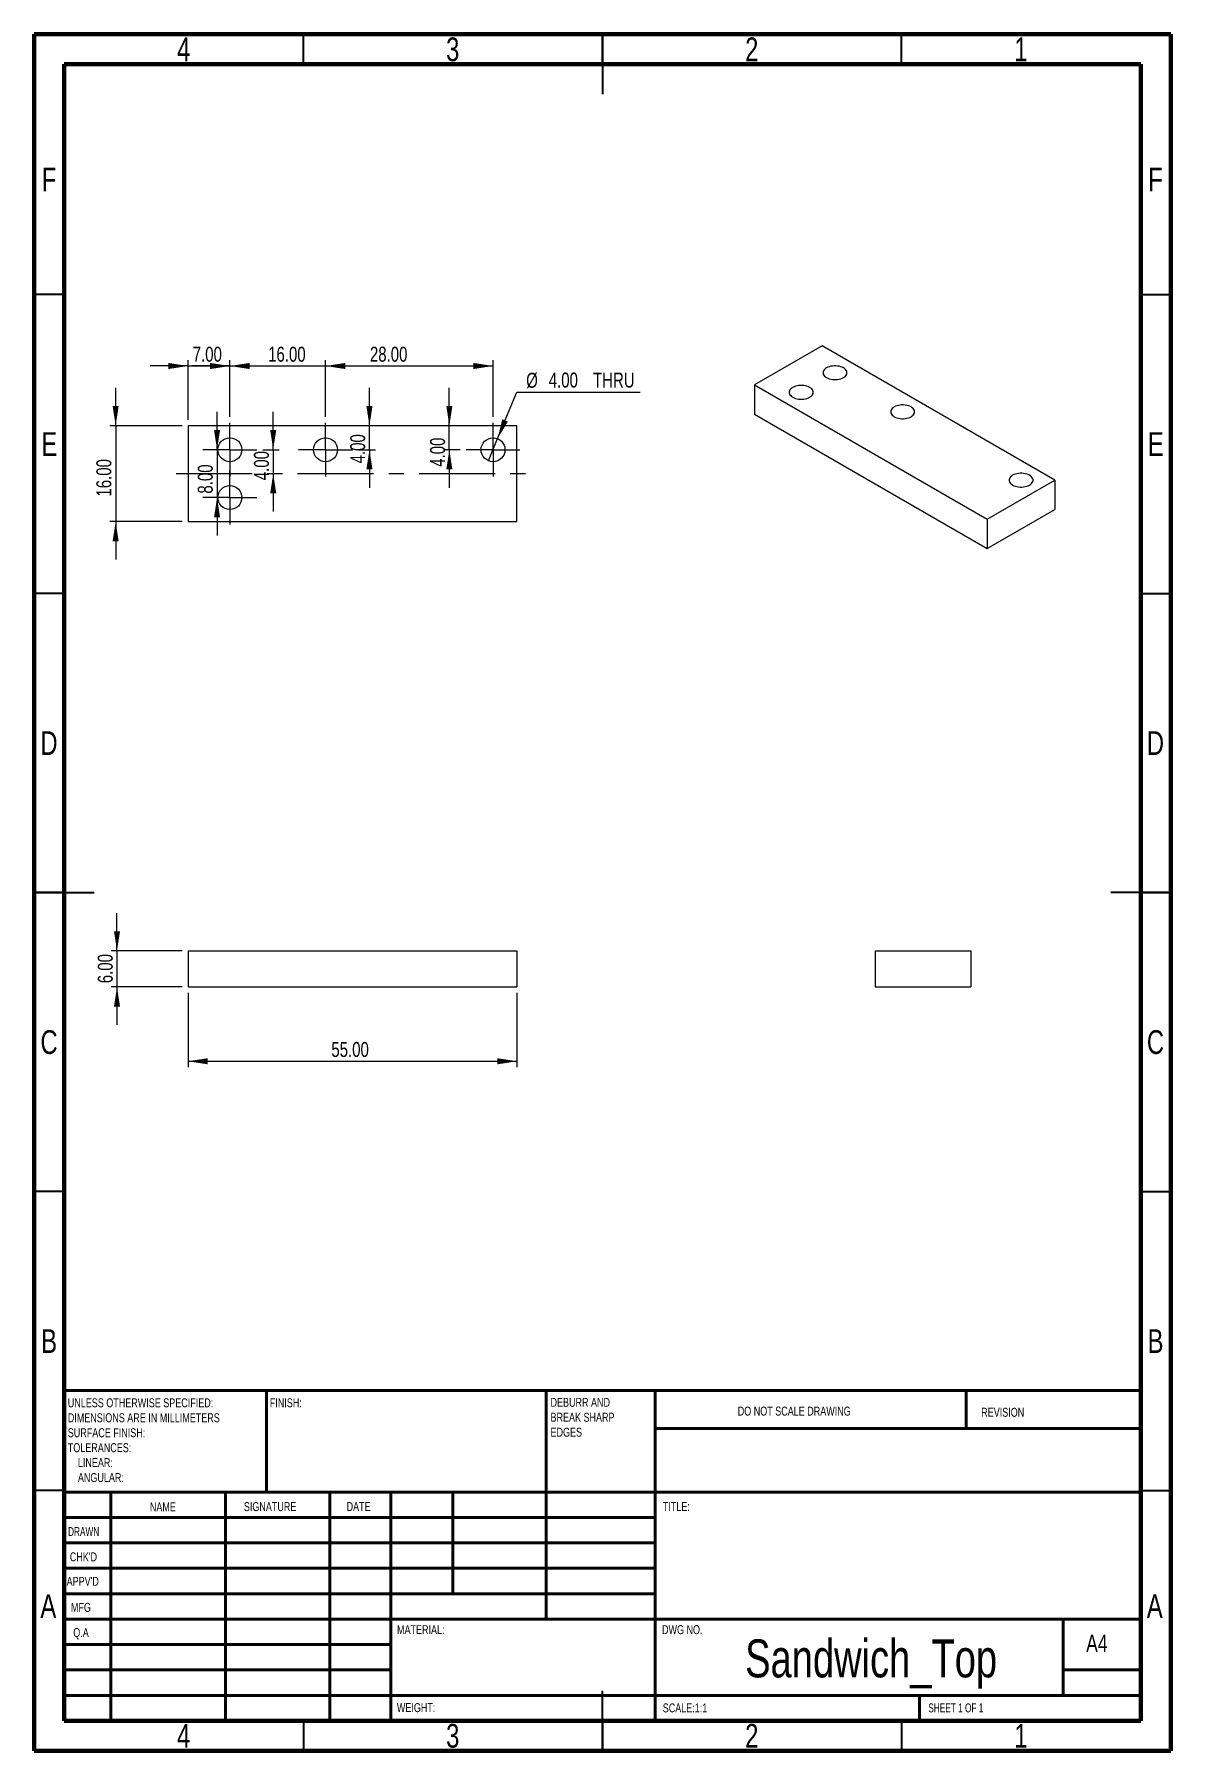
# Model space of a CAD drawing. Header units: millimetres. Extents: x 15 to 205, y 5 to 292.
import ezdxf

# ---------------------------------------------------------------- set-up
doc = ezdxf.new("R2010")
doc.units = ezdxf.units.MM
doc.linetypes.add('CENTERX2', pattern=[20.32, 12.7, -2.54, 2.54, -2.54])
doc.styles.add('SLDTEXTSTYLE0', font='TXT', dxfattribs={"width": 0.75})
doc.styles.add('SLDTEXTSTYLE1', font='TXT', dxfattribs={"width": 0.686449})
doc.styles.add('SLDTEXTSTYLE2', font='TXT', dxfattribs={"width": 0.6875})
doc.dimstyles.new('SLDDIMSTYLE0', dxfattribs={"dimtxt": 2.5, "dimasz": 3.302, "dimexe": 0, "dimexo": 0.0625, "dimtad": 1, "dimrnd": 1e-09, "dimzin": 4, "dimdsep": 46, "dimtxsty": 'SLDTEXTSTYLE0', "dimsah": 1, "dimcen": 0.09, "dimadec": 0, "dimazin": 1, "dimtfac": 1, "dimtmove": 0, "dimatfit": 0, "dimfxl": 0, "dimfrac": 2, "dimtolj": 1, "dimtzin": 12, "dimarcsym": 0})
doc.dimstyles.new('SLDDIMSTYLE1', dxfattribs={"dimtxt": 2.5, "dimasz": 3.302, "dimexe": 0, "dimexo": 0.0625, "dimtad": 1, "dimrnd": 1e-09, "dimzin": 4, "dimdsep": 46, "dimtxsty": 'SLDTEXTSTYLE0', "dimsah": 1, "dimcen": 0.09, "dimadec": 0, "dimazin": 1, "dimtfac": 1, "dimtofl": 0, "dimtmove": 0, "dimatfit": 3, "dimfxl": 0, "dimfrac": 2, "dimtolj": 1, "dimtzin": 12, "dimarcsym": 0})
doc.dimstyles.new('SLDDIMSTYLE2', dxfattribs={"dimtxt": 2.5, "dimasz": 3.302, "dimexe": 0, "dimexo": 0.0625, "dimtad": 0, "dimtih": 1, "dimtoh": 1, "dimrnd": 1e-09, "dimzin": 4, "dimdsep": 46, "dimtxsty": 'SLDTEXTSTYLE0', "dimblk1": 'NONE', "dimsah": 1, "dimcen": 0, "dimadec": 0, "dimazin": 1, "dimtfac": 1, "dimtmove": 0, "dimatfit": 3, "dimldrblk": 'NONE', "dimfxl": 0, "dimfrac": 2, "dimtolj": 1, "dimtzin": 12, "dimarcsym": 0})

# ---------------------------------------------------------------- blocks, each defined once
blk = doc.blocks.new('SW_NOTE_0')
at = {"color": 0, "linetype": 'Continuous', "lineweight": 0, "char_height": 1.5, "attachment_point": 1, "style": 'SLDTEXTSTYLE0'}
for s, insert in [('UNLESS OTHERWISE SPECIFIED:', (0, 1.93)), ('DIMENSIONS ARE IN MILLIMETERS', (0, -0.57)), ('TOLERANCES:', (0, -5.57)), ('SURFACE FINISH:', (0, -3.07)), ('LINEAR:', (1.69, -8.07)), ('ANGULAR:', (1.69, -10.57))]:
    blk.add_mtext(s, dxfattribs=dict(at, insert=insert))
blk = doc.blocks.new('SW_NOTE_0_1')
at = {"color": 0, "linetype": 'Continuous', "lineweight": 0, "char_height": 1.5, "attachment_point": 1, "style": 'SLDTEXTSTYLE0'}
for s, insert in [('DEBURR AND', (0, 1.93)), ('BREAK SHARP', (0, -0.57)), ('EDGES', (0, -3.07))]:
    blk.add_mtext(s, dxfattribs=dict(at, insert=insert))
blk = doc.blocks.new('_D')
at = {"color": 7, "linetype": 'Continuous', "lineweight": 0}
for p, q in [((28.82, 138.72), (28.82, 145.07)), ((39.7, 138.72), (27.82, 138.72)), ((28.82, 138.72), (28.82, 132.72)), ((39.7, 132.72), (27.82, 132.72)), ((28.82, 132.72), (28.82, 126.37))]:
    blk.add_line(p, q, dxfattribs=at)
at = {"color": 7, "linetype": 'Continuous', "lineweight": 18}
for points in [[(28.82, 138.72), (29.33, 142.02), (28.32, 142.02)], [(28.82, 132.72), (28.32, 129.42), (29.33, 129.42)]]:
    blk.add_solid(points, dxfattribs=at)
at = {"color": 7, "linetype": 'Continuous', "lineweight": 18, "insert": (25.6, 133.33), "char_height": 2.5, "attachment_point": 1, "rotation": 90, "style": 'SLDTEXTSTYLE0'}
blk.add_mtext('6.00', dxfattribs=at)
blk = doc.blocks.new('_D_1')
at = {"color": 7, "linetype": 'Continuous', "lineweight": 0}
for p, q in [((40.7, 131.72), (40.7, 119.28)), ((95.7, 131.72), (95.7, 119.28)), ((40.7, 120.28), (95.7, 120.28))]:
    blk.add_line(p, q, dxfattribs=at)
at = {"color": 7, "linetype": 'Continuous', "lineweight": 18}
for points in [[(40.7, 120.28), (44, 119.77), (44, 120.79)], [(95.7, 120.28), (92.4, 120.79), (92.4, 119.77)]]:
    blk.add_solid(points, dxfattribs=at)
at = {"color": 7, "linetype": 'Continuous', "lineweight": 18, "insert": (64.66, 123.5), "char_height": 2.5, "attachment_point": 1, "style": 'SLDTEXTSTYLE0'}
blk.add_mtext('55.00', dxfattribs=at)
blk = doc.blocks.new('_D_2')
at = {"color": 7, "linetype": 'Continuous', "lineweight": 0}
for p, q in [((28.6, 226.54), (28.6, 232.89)), ((39.7, 226.54), (27.6, 226.54)), ((28.6, 226.54), (28.6, 210.54)), ((39.7, 210.54), (27.6, 210.54)), ((28.6, 210.54), (28.6, 204.19))]:
    blk.add_line(p, q, dxfattribs=at)
at = {"color": 7, "linetype": 'Continuous', "lineweight": 18}
for points in [[(28.6, 226.54), (29.1, 229.84), (28.09, 229.84)], [(28.6, 210.54), (28.09, 207.24), (29.1, 207.24)]]:
    blk.add_solid(points, dxfattribs=at)
at = {"color": 7, "linetype": 'Continuous', "lineweight": 18, "insert": (25.37, 214.7), "char_height": 2.5, "attachment_point": 1, "rotation": 90, "style": 'SLDTEXTSTYLE0'}
blk.add_mtext('16.00', dxfattribs=at)
blk = doc.blocks.new('_D_3')
at = {"color": 7, "linetype": 'Continuous', "lineweight": 0}
for p, q in [((45.55, 222.54), (45.55, 228.89)), ((45.55, 222.54), (45.55, 214.54)), ((45.55, 214.54), (45.55, 208.19))]:
    blk.add_line(p, q, dxfattribs=at)
at = {"color": 7, "linetype": 'Continuous', "lineweight": 18}
for points in [[(45.55, 222.54), (46.06, 225.84), (45.05, 225.84)], [(45.55, 214.54), (45.05, 211.24), (46.06, 211.24)]]:
    blk.add_solid(points, dxfattribs=at)
at = {"color": 7, "linetype": 'Continuous', "lineweight": 18, "insert": (42.33, 215.2), "char_height": 2.5, "attachment_point": 1, "rotation": 90, "style": 'SLDTEXTSTYLE0'}
blk.add_mtext('8.00', dxfattribs=at)
blk = doc.blocks.new('_D_4')
at = {"color": 7, "linetype": 'Continuous', "lineweight": 0}
for p, q in [((54.94, 222.54), (54.94, 228.89)), ((53.2, 222.54), (55.94, 222.54)), ((54.94, 222.54), (54.94, 218.54)), ((54.94, 218.54), (54.94, 212.19))]:
    blk.add_line(p, q, dxfattribs=at)
at = {"color": 7, "linetype": 'Continuous', "lineweight": 18}
for points in [[(54.94, 222.54), (55.45, 225.84), (54.44, 225.84)], [(54.94, 218.54), (54.44, 215.24), (55.45, 215.24)]]:
    blk.add_solid(points, dxfattribs=at)
at = {"color": 7, "linetype": 'Continuous', "lineweight": 18, "insert": (51.72, 217.44), "char_height": 2.5, "attachment_point": 1, "rotation": 90, "style": 'SLDTEXTSTYLE0'}
blk.add_mtext('4.00', dxfattribs=at)
blk = doc.blocks.new('_D_5')
at = {"color": 7, "linetype": 'Continuous', "lineweight": 0}
for p, q in [((40.7, 236.54), (34.35, 236.54)), ((40.7, 227.54), (40.7, 237.54)), ((40.7, 236.54), (47.7, 236.54)), ((47.7, 228.04), (47.7, 237.54)), ((47.7, 236.54), (54.05, 236.54))]:
    blk.add_line(p, q, dxfattribs=at)
at = {"color": 7, "linetype": 'Continuous', "lineweight": 18}
for points in [[(40.7, 236.54), (37.4, 237.05), (37.4, 236.03)], [(47.7, 236.54), (51, 236.03), (51, 237.05)]]:
    blk.add_solid(points, dxfattribs=at)
at = {"color": 7, "linetype": 'Continuous', "lineweight": 18, "insert": (41.48, 239.76), "char_height": 2.5, "attachment_point": 1, "style": 'SLDTEXTSTYLE0'}
blk.add_mtext('7.00', dxfattribs=at)
blk = doc.blocks.new('_D_6')
at = {"color": 7, "linetype": 'Continuous', "lineweight": 0}
for p, q in [((47.7, 236.54), (41.35, 236.54)), ((47.7, 228.04), (47.7, 237.54)), ((47.7, 236.54), (63.7, 236.54)), ((63.7, 228.04), (63.7, 237.54)), ((63.7, 236.54), (70.05, 236.54))]:
    blk.add_line(p, q, dxfattribs=at)
at = {"color": 7, "linetype": 'Continuous', "lineweight": 18}
for points in [[(47.7, 236.54), (44.4, 237.05), (44.4, 236.03)], [(63.7, 236.54), (67, 236.03), (67, 237.05)]]:
    blk.add_solid(points, dxfattribs=at)
at = {"color": 7, "linetype": 'Continuous', "lineweight": 18, "insert": (54.09, 239.76), "char_height": 2.5, "attachment_point": 1, "style": 'SLDTEXTSTYLE0'}
blk.add_mtext('16.00', dxfattribs=at)
blk = doc.blocks.new('_D_7')
at = {"color": 7, "linetype": 'Continuous', "lineweight": 0}
for p, q in [((63.7, 228.04), (63.7, 237.54)), ((63.7, 236.54), (91.7, 236.54)), ((91.7, 228.04), (91.7, 237.54))]:
    blk.add_line(p, q, dxfattribs=at)
at = {"color": 7, "linetype": 'Continuous', "lineweight": 18}
for points in [[(63.7, 236.54), (67, 236.03), (67, 237.05)], [(91.7, 236.54), (88.4, 237.05), (88.4, 236.03)]]:
    blk.add_solid(points, dxfattribs=at)
at = {"color": 7, "linetype": 'Continuous', "lineweight": 18, "insert": (71.11, 239.76), "char_height": 2.5, "attachment_point": 1, "style": 'SLDTEXTSTYLE0'}
blk.add_mtext('28.00', dxfattribs=at)
blk = doc.blocks.new('_D_8')
at = {"color": 7, "linetype": 'Continuous', "lineweight": 0}
for p, q in [((71.03, 226.54), (71.03, 232.89)), ((71.03, 222.54), (71.03, 226.54)), ((69.2, 222.54), (72.03, 222.54)), ((71.03, 222.54), (71.03, 216.19))]:
    blk.add_line(p, q, dxfattribs=at)
at = {"color": 7, "linetype": 'Continuous', "lineweight": 18}
for points in [[(71.03, 226.54), (71.54, 229.84), (70.52, 229.84)], [(71.03, 222.54), (70.52, 219.24), (71.54, 219.24)]]:
    blk.add_solid(points, dxfattribs=at)
at = {"color": 7, "linetype": 'Continuous', "lineweight": 18, "insert": (67.81, 220.26), "char_height": 2.5, "attachment_point": 1, "rotation": 90, "style": 'SLDTEXTSTYLE0'}
blk.add_mtext('4.00', dxfattribs=at)
blk = doc.blocks.new('_D_9')
at = {"color": 7, "linetype": 'Continuous', "lineweight": 0}
for p, q in [((84.39, 226.54), (84.39, 232.89)), ((84.39, 222.54), (84.39, 226.54)), ((86.2, 222.54), (83.39, 222.54)), ((84.39, 222.54), (84.39, 216.19))]:
    blk.add_line(p, q, dxfattribs=at)
at = {"color": 7, "linetype": 'Continuous', "lineweight": 18}
for points in [[(84.39, 226.54), (84.9, 229.84), (83.89, 229.84)], [(84.39, 222.54), (83.89, 219.24), (84.9, 219.24)]]:
    blk.add_solid(points, dxfattribs=at)
at = {"color": 7, "linetype": 'Continuous', "lineweight": 18, "insert": (81.17, 219.69), "char_height": 2.5, "attachment_point": 1, "rotation": 90, "style": 'SLDTEXTSTYLE0'}
blk.add_mtext('4.00', dxfattribs=at)
blk = doc.blocks.new('_D_10')
at = {"color": 7, "linetype": 'Continuous', "lineweight": 0}
for p, q in [((92.46, 224.39), (95.65, 232.18)), ((95.65, 232.18), (116.31, 232.18)), ((90.94, 220.69), (92.46, 224.39))]:
    blk.add_line(p, q, dxfattribs=at)
at = {"color": 7, "linetype": 'Continuous', "lineweight": 18}
blk.add_solid([(92.46, 224.39), (94.18, 227.25), (93.24, 227.64)], dxfattribs=at)
at = {"color": 7, "linetype": 'Continuous', "lineweight": 18, "char_height": 2.5, "attachment_point": 1, "style": 'SLDTEXTSTYLE0'}
for s, insert in [('%%c', (97.24, 235.4)), ('4.00', (101.01, 235.44)), ('THRU', (108.41, 235.44))]:
    blk.add_mtext(s, dxfattribs=dict(at, insert=insert))
blk = doc.blocks.new('_None')
blk = doc.blocks.new('SW_CENTERMARKSYMBOL_0')
at = {"color": 0, "linetype": 'Continuous', "lineweight": 18}
for p, q in [((0, 2.5), (0, 4.5)), ((-2.5, 0), (-4.5, 0)), ((0, 0), (-2.5, 0)), ((0, 0), (0, 2.5)), ((0, 0), (0, -2.5)), ((0, 0), (2.5, 0)), ((2.5, 0), (4.5, 0)), ((0, -2.5), (0, -4.5))]:
    blk.add_line(p, q, dxfattribs=at)
blk = doc.blocks.new('SW_CENTERMARKSYMBOL_1')
at = {"color": 0, "linetype": 'Continuous', "lineweight": 18}
for p, q in [((0, 2.5), (0, 4.5)), ((-2.5, 0), (-4.5, 0)), ((0, 0), (-2.5, 0)), ((0, 0), (0, 2.5)), ((0, 0), (0, -2.5)), ((0, 0), (2.5, 0)), ((2.5, 0), (4.5, 0)), ((0, -2.5), (0, -4.5))]:
    blk.add_line(p, q, dxfattribs=at)
blk = doc.blocks.new('SW_CENTERMARKSYMBOL_2')
at = {"color": 0, "linetype": 'Continuous', "lineweight": 18}
for p, q in [((0, 2.5), (0, 4.5)), ((-2.5, 0), (-4.5, 0)), ((0, 0), (-2.5, 0)), ((0, 0), (0, 2.5)), ((0, 0), (0, -2.5)), ((0, 0), (2.5, 0)), ((2.5, 0), (4.5, 0)), ((0, -2.5), (0, -4.5))]:
    blk.add_line(p, q, dxfattribs=at)
blk = doc.blocks.new('SW_CENTERMARKSYMBOL_3')
at = {"color": 0, "linetype": 'Continuous', "lineweight": 18}
for p, q in [((0, 2.5), (0, 4.5)), ((-2.5, 0), (-4.5, 0)), ((0, 0), (-2.5, 0)), ((0, 0), (0, 2.5)), ((0, 0), (0, -2.5)), ((0, 0), (2.5, 0)), ((2.5, 0), (4.5, 0)), ((0, -2.5), (0, -4.5))]:
    blk.add_line(p, q, dxfattribs=at)

msp = doc.modelspace()

# ---------------------------------------------------------------- linework, layer by layer
at = {"color": 7, "linetype": 'Continuous', "lineweight": 70}
for p, q in [((15, 5), (15, 292)), ((15, 292), (205, 292)), ((205, 292), (205, 5)), ((20, 10), (20, 287)), ((20, 287), (200, 287)), ((200, 287), (200, 10)), ((200, 10), (20, 10)), ((205, 5), (15, 5))]:
    msp.add_line(p, q, dxfattribs=at)
at = {"color": 7, "linetype": 'Continuous', "lineweight": 35}
for p, q in [((60, 287), (60, 292)), ((110, 292), (110, 282)), ((110, 287), (110, 292)), ((160, 287), (160, 292)), ((20, 248.5), (15, 248.5)), ((200, 248.5), (205, 248.5)), ((20, 198.5), (15, 198.5)), ((200, 198.5), (205, 198.5)), ((15, 148.5), (25, 148.5)), ((20, 148.5), (15, 148.5)), ((205, 148.5), (195, 148.5)), ((200, 148.5), (205, 148.5)), ((20, 98.5), (15, 98.5)), ((200, 98.5), (205, 98.5)), ((20, 48.5), (15, 48.5)), ((200, 48.5), (205, 48.5)), ((110, 5), (110, 15)), ((60, 10), (60, 5)), ((110, 10), (110, 5)), ((160, 10), (160, 5))]:
    msp.add_line(p, q, dxfattribs=at)
at = {"color": 7, "linetype": 'Continuous', "lineweight": 25}
for p, q in [((146.756, 239.898), (135.442, 233.367)), ((185.647, 217.447), (146.756, 239.898)), ((135.442, 233.367), (174.333, 210.916)), ((135.442, 233.367), (135.442, 228.467)), ((135.442, 228.467), (174.333, 206.016)), ((95.697, 226.538), (40.697, 226.538)), ((40.697, 226.538), (40.697, 210.538)), ((95.697, 210.538), (95.697, 226.538)), ((174.333, 210.916), (185.647, 217.447)), ((185.647, 217.447), (185.647, 212.548)), ((174.333, 206.016), (185.647, 212.548)), ((40.697, 210.538), (95.697, 210.538)), ((174.333, 210.916), (174.333, 206.016)), ((40.697, 138.721), (40.697, 132.721)), ((40.697, 138.721), (95.697, 138.721)), ((95.697, 138.721), (95.697, 132.721)), ((155.612, 138.721), (155.612, 132.721)), ((155.612, 138.721), (171.612, 138.721)), ((171.612, 138.721), (171.612, 132.721)), ((40.697, 132.721), (95.697, 132.721)), ((155.612, 132.721), (171.612, 132.721))]:
    msp.add_line(p, q, dxfattribs=at)
at = {"color": 7, "linetype": 'CENTERX2', "lineweight": 18}
msp.add_line((38.697, 218.538), (97.697, 218.538), dxfattribs=at)
at = {"color": 7, "linetype": 'Continuous', "lineweight": 50}
for p, q in [((20, 65.25), (200, 65.25)), ((20, 65.25), (20, 10)), ((53.8, 48.25), (53.8, 65.25)), ((100.6, 65.25), (100.6, 27)), ((118.8, 65.25), (118.8, 10)), ((170.8, 58.875), (170.8, 65.25)), ((200, 58.875), (118.8, 58.875)), ((200, 48.25), (20, 48.25)), ((27.8, 48.25), (27.8, 10)), ((46.991, 48.25), (46.991, 10)), ((64.399, 48.25), (64.399, 10)), ((74.6, 10), (74.6, 48.25)), ((85, 31.25), (85, 48.25)), ((118.8, 44), (20, 44)), ((118.8, 39.75), (20, 39.75)), ((118.8, 35.5), (20, 35.5)), ((118.8, 31.25), (20, 31.25)), ((74.6, 27), (20, 27)), ((74.6, 27), (200, 27)), ((187, 14.25), (187, 27)), ((74.6, 22.75), (20, 22.75)), ((74.6, 18.5), (20, 18.5)), ((200, 18.5), (187, 18.5)), ((20, 14.25), (200, 14.25)), ((163, 10), (163, 14.25))]:
    msp.add_line(p, q, dxfattribs=at)
at = {"color": 7, "linetype": 'Continuous', "lineweight": 25, "flags": 128}
for points in [[(147.463, 234.591), (147.679, 234.483), (147.919, 234.394), (148.178, 234.326), (148.452, 234.28), (148.735, 234.256), (149.02, 234.256), (149.303, 234.28), (149.576, 234.326), (149.836, 234.394), (150.076, 234.483), (150.292, 234.591), (150.479, 234.716), (150.633, 234.854), (150.751, 235.004), (150.832, 235.162), (150.872, 235.325), (150.872, 235.49), (150.832, 235.653), (150.751, 235.811), (150.633, 235.961), (150.479, 236.1), (150.292, 236.224), (150.076, 236.332), (149.836, 236.421), (149.576, 236.49), (149.303, 236.536), (149.02, 236.559), (148.735, 236.559), (148.452, 236.536), (148.178, 236.49), (147.919, 236.421), (147.679, 236.332), (147.463, 236.224), (147.276, 236.1), (147.122, 235.961), (147.004, 235.811), (146.923, 235.653), (146.883, 235.49), (146.883, 235.325), (146.923, 235.162), (147.004, 235.004), (147.122, 234.854), (147.276, 234.716), (147.463, 234.591)], [(141.806, 231.326), (142.022, 231.218), (142.262, 231.129), (142.522, 231.06), (142.795, 231.014), (143.078, 230.99), (143.363, 230.99), (143.646, 231.014), (143.919, 231.06), (144.179, 231.129), (144.419, 231.218), (144.635, 231.326), (144.822, 231.45), (144.976, 231.589), (145.094, 231.739), (145.175, 231.897), (145.215, 232.06), (145.215, 232.224), (145.175, 232.388), (145.094, 232.546), (144.976, 232.695), (144.822, 232.834), (144.635, 232.959), (144.419, 233.066), (144.179, 233.155), (143.919, 233.224), (143.646, 233.27), (143.363, 233.294), (143.078, 233.294), (142.795, 233.27), (142.522, 233.224), (142.262, 233.155), (142.022, 233.066), (141.806, 232.959), (141.619, 232.834), (141.465, 232.695), (141.347, 232.546), (141.266, 232.388), (141.226, 232.224), (141.226, 232.06), (141.266, 231.897), (141.347, 231.739), (141.465, 231.589), (141.619, 231.45), (141.806, 231.326)], [(158.777, 228.06), (158.993, 227.952), (159.233, 227.863), (159.492, 227.795), (159.766, 227.748), (160.048, 227.725), (160.334, 227.725), (160.616, 227.748), (160.89, 227.795), (161.15, 227.863), (161.39, 227.952), (161.605, 228.06), (161.792, 228.185), (161.946, 228.323), (162.065, 228.473), (162.145, 228.631), (162.186, 228.794), (162.186, 228.959), (162.145, 229.122), (162.065, 229.28), (161.946, 229.43), (161.792, 229.568), (161.605, 229.693), (161.39, 229.801), (161.15, 229.89), (160.89, 229.958), (160.616, 230.005), (160.334, 230.028), (160.048, 230.028), (159.766, 230.005), (159.492, 229.958), (159.233, 229.89), (158.993, 229.801), (158.777, 229.693), (158.59, 229.568), (158.436, 229.43), (158.317, 229.28), (158.237, 229.122), (158.196, 228.959), (158.196, 228.794), (158.237, 228.631), (158.317, 228.473), (158.436, 228.323), (158.59, 228.185), (158.777, 228.06)], [(178.576, 216.63), (178.792, 216.522), (179.032, 216.433), (179.291, 216.365), (179.565, 216.319), (179.847, 216.295), (180.133, 216.295), (180.415, 216.319), (180.689, 216.365), (180.949, 216.433), (181.189, 216.522), (181.404, 216.63), (181.591, 216.755), (181.745, 216.893), (181.864, 217.043), (181.944, 217.201), (181.985, 217.364), (181.985, 217.529), (181.944, 217.692), (181.864, 217.85), (181.745, 218), (181.591, 218.139), (181.404, 218.263), (181.189, 218.371), (180.949, 218.46), (180.689, 218.529), (180.415, 218.575), (180.133, 218.598), (179.847, 218.598), (179.565, 218.575), (179.291, 218.529), (179.032, 218.46), (178.792, 218.371), (178.576, 218.263), (178.389, 218.139), (178.235, 218), (178.116, 217.85), (178.036, 217.692), (177.995, 217.529), (177.995, 217.364), (178.036, 217.201), (178.116, 217.043), (178.235, 216.893), (178.389, 216.755), (178.576, 216.63)]]:
    msp.add_lwpolyline(points, dxfattribs=at)
at = {"color": 7, "linetype": 'Continuous', "lineweight": 25}
for centre in [(47.697, 222.538), (63.697, 222.538), (91.697, 222.538), (47.697, 214.538)]:
    msp.add_circle(centre, 2, dxfattribs=at)

# ---------------------------------------------------------------- block references
at = {"color": 7, "linetype": 'Continuous', "lineweight": 0}
for name, p in [('SW_CENTERMARKSYMBOL_2', (47.697, 222.538)), ('SW_CENTERMARKSYMBOL_0', (63.697, 222.538)), ('SW_CENTERMARKSYMBOL_1', (91.697, 222.538)), ('SW_CENTERMARKSYMBOL_3', (47.697, 214.538)), ('SW_NOTE_0', (20.594, 61.987)), ('SW_NOTE_0_1', (101.309, 62.069))]:
    msp.add_blockref(name, p, dxfattribs=at)

# ---------------------------------------------------------------- texts
for s, insert, char_height, attachment_point, style in [('4', (39.96, 291.474), 3.969, 2, 'SLDTEXTSTYLE0'), ('3', (84.96, 291.474), 3.969, 2, 'SLDTEXTSTYLE0'), ('2', (134.96, 291.474), 3.969, 2, 'SLDTEXTSTYLE0'), ('1', (179.96, 291.474), 3.969, 2, 'SLDTEXTSTYLE0'), ('F', (17.458, 269.724), 3.969, 2, 'SLDTEXTSTYLE0'), ('F', (202.458, 269.724), 3.969, 2, 'SLDTEXTSTYLE0'), ('E', (17.508, 225.474), 3.969, 2, 'SLDTEXTSTYLE0'), ('E', (202.508, 225.474), 3.969, 2, 'SLDTEXTSTYLE0'), ('D', (17.453, 175.474), 3.969, 2, 'SLDTEXTSTYLE0'), ('D', (202.453, 175.474), 3.969, 2, 'SLDTEXTSTYLE0'), ('C', (17.459, 125.474), 3.969, 2, 'SLDTEXTSTYLE0'), ('C', (202.459, 125.474), 3.969, 2, 'SLDTEXTSTYLE0'), ('B', (17.471, 75.474), 3.969, 2, 'SLDTEXTSTYLE0'), ('B', (202.471, 75.474), 3.969, 2, 'SLDTEXTSTYLE0'), ('FINISH:', (54.371, 63.919), 1.5, 1, 'SLDTEXTSTYLE0'), ('DO NOT SCALE DRAWING', (132.615, 62.533), 1.5, 1, 'SLDTEXTSTYLE0'), ('REVISION', (173.328, 62.335), 1.5, 1, 'SLDTEXTSTYLE0'), ('NAME', (34.322, 46.501), 1.5, 1, 'SLDTEXTSTYLE0'), ('SIGNATURE', (50.034, 46.562), 1.5, 1, 'SLDTEXTSTYLE0'), ('DATE', (67.215, 46.576), 1.5, 1, 'SLDTEXTSTYLE0'), ('TITLE:', (120.09, 46.576), 1.5, 1, 'SLDTEXTSTYLE0'), ('DRAWN', (20.643, 42.385), 1.5, 1, 'SLDTEXTSTYLE1'), ("CHK'D", (20.939, 38.162), 1.5, 1, 'SLDTEXTSTYLE0'), ("APPV'D", (20.402, 34.066), 1.5, 1, 'SLDTEXTSTYLE0'), ('A', (17.34, 31.168), 3.969, 2, 'SLDTEXTSTYLE0'), ('MFG', (21.124, 29.716), 1.5, 1, 'SLDTEXTSTYLE0'), ('A', (202.34, 31.168), 3.969, 2, 'SLDTEXTSTYLE0'), ('MATERIAL:', (75.646, 25.986), 1.5, 1, 'SLDTEXTSTYLE0'), ('DWG NO.', (119.953, 25.986), 1.5, 1, 'SLDTEXTSTYLE0'), ('Q.A', (21.509, 25.505), 1.5, 1, 'SLDTEXTSTYLE0'), ('Sandwich_Top', (154.915, 23.607), 6.35, 2, 'SLDTEXTSTYLE0'), ('A4', (190.871, 24.406), 2.9104, 1, 'SLDTEXTSTYLE0'), ('WEIGHT:', (75.618, 12.949), 1.4986, 1, 'SLDTEXTSTYLE0'), ('SCALE:1:1', (120.074, 12.9), 1.5, 1, 'SLDTEXTSTYLE0'), ('SHEET 1 OF 1', (164.478, 12.9), 1.5, 1, 'SLDTEXTSTYLE2'), ('4', (39.96, 9.474), 3.969, 2, 'SLDTEXTSTYLE0'), ('3', (84.96, 9.474), 3.969, 2, 'SLDTEXTSTYLE0'), ('2', (134.96, 9.474), 3.969, 2, 'SLDTEXTSTYLE0'), ('1', (179.96, 9.474), 3.969, 2, 'SLDTEXTSTYLE0')]:
    msp.add_mtext(s, dxfattribs=dict(at, insert=insert, char_height=char_height, attachment_point=attachment_point, style=style))

# ---------------------------------------------------------------- dimensions: what is measured, and where the dimension line sits
at = {"color": 7, "linetype": 'Continuous', "lineweight": 18}
for base, p1, p2, dimstyle, picture, middle in [((47.697, 236.538), (40.697, 226.538), (47.697, 227.038), 'SLDDIMSTYLE0', '_D_5', (44.713, 236.538)), ((63.697, 236.538), (47.697, 227.038), (63.697, 227.038), 'SLDDIMSTYLE0', '_D_6', (58.243, 236.538)), ((91.697, 236.538), (63.697, 227.038), (91.697, 227.038), 'SLDDIMSTYLE1', '_D_7', (75.269, 236.538)), ((95.697, 120.279), (40.697, 132.721), (95.697, 132.721), 'SLDDIMSTYLE1', '_D_1', (68.814, 120.279))]:
    dim = msp.add_linear_dim(base=base, p1=p1, p2=p2, dimstyle=dimstyle, dxfattribs=at)
    dim.commit()
    dim.dimension.update_dxf_attribs({"geometry": picture, "text_midpoint": middle, "dimtype": 160})
dim = msp.add_diameter_dim_2p(p1=(90.938, 220.688), p2=(92.457, 224.388), text='<> THRU', dimstyle='SLDDIMSTYLE2', dxfattribs=at)
dim.commit()
dim.dimension.update_dxf_attribs({"geometry": '_D_10', "text_midpoint": (106.774, 234.296), "dimtype": 163})
for base, p1, p2, picture, middle in [((28.596, 210.538), (40.697, 226.538), (40.697, 210.538), '_D_2', (28.596, 218.853)), ((71.031, 226.538), (68.197, 222.538), (95.697, 226.538), '_D_8', (71.031, 223.495)), ((84.393, 226.538), (87.197, 222.538), (95.697, 226.538), '_D_9', (84.393, 222.92)), ((54.944, 218.538), (52.197, 222.538), (38.697, 218.538), '_D_4', (54.944, 220.675)), ((45.554, 214.538), (43.197, 222.538), (43.197, 214.538), '_D_3', (45.554, 218.433)), ((28.823, 132.721), (40.697, 138.721), (40.697, 132.721), '_D', (28.823, 136.558))]:
    dim = msp.add_linear_dim(base=base, p1=p1, p2=p2, angle=90, dimstyle='SLDDIMSTYLE0', dxfattribs=at)
    dim.commit()
    dim.dimension.update_dxf_attribs({"geometry": picture, "text_midpoint": middle, "dimtype": 160})

doc.saveas('drawing.dxf')
